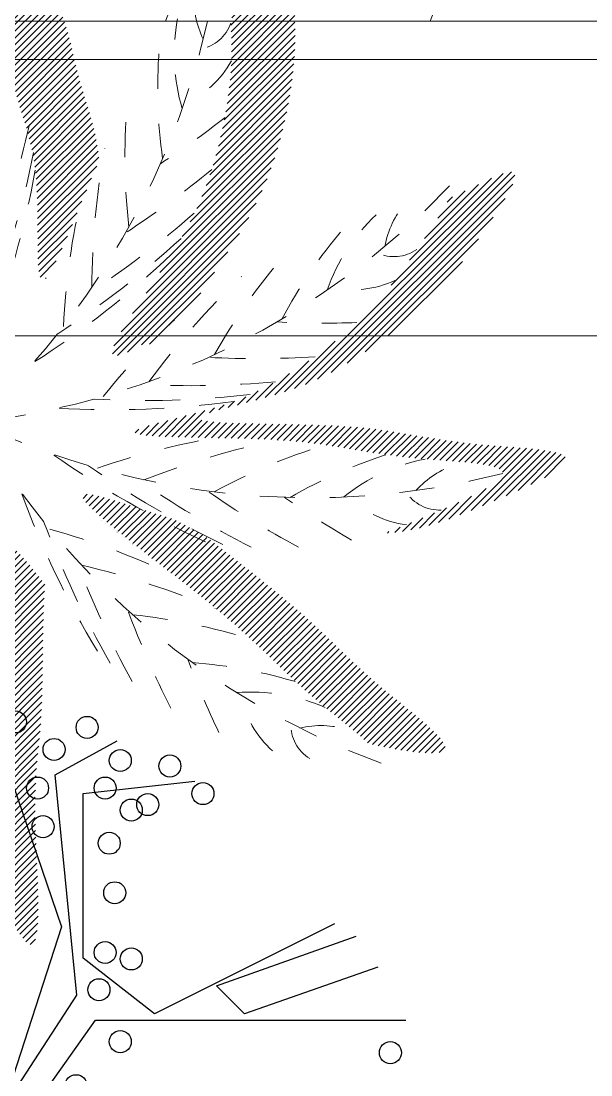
# Model space of a CAD drawing. Header units: millimetres. Extents: x 485872 to 486142, y -52344 to -52207.
# Drawn here: x 485943.161 to 485944.789, y -52262.611 to -52259.599 of the extents above; entities that cross this region are included whole.
import ezdxf

# ---------------------------------------------------------------- set-up
doc = ezdxf.new("R2010")
doc.units = ezdxf.units.MM
doc.header["$LTSCALE"] = 15
doc.linetypes.add('DASHDOTX2', pattern=[50.8, 25.4, -12.7, 0, -12.7])
doc.linetypes.add('DASHED2', pattern=[0.375, 0.25, -0.125])
doc.layers.add('GRAMA', color=74, linetype='Continuous', lineweight=9)
doc.layers.add('ÁRVORE', color=90, linetype='DASHED2', lineweight=9)
doc.layers.add('hacth', color=9, linetype='Continuous')
doc.layers.add('PAISAVEGSIMBOLOGIA', color=7, linetype='Continuous')

# ---------------------------------------------------------------- blocks, each defined once
blk = doc.blocks.new('A$C3A2B07B9')
at = {"layer": 'PAISAVEGSIMBOLOGIA', "color": 38, "linetype": 'Continuous'}
for p, q in [((3.789020979580698, 4.106482966917893), (2.603199189241195, 2.428433263607587)), ((3.945638951889691, 4.106482966917893), (2.737443165506134, 2.249441295254484)), ((2.603199189241195, 2.428433263607587), (0.3657995848276414, 2.428433263607587)), ((2.737443165506134, 2.249441295254484), (2.894061137815185, 0.6608875761207571)), ((2.894061137815185, 0.6608875761207571), (2.446581216932429, 0.4147736196351844))]:
    blk.add_line(p, q, dxfattribs=at)
at = {"layer": 'PAISAVEGSIMBOLOGIA', "color": 104, "linetype": 'Continuous'}
for p, q in [((2.849313145726796, 1.757213382283453), (3.296793066609325, 3.144401137019883)), ((0.5671655492250239, 2.048075330857301), (1.529247379122807, 2.383685271519311)), ((0.8804014938426121, 1.734839386239372), (2.178093264402775, 2.383685271519311)), ((1.529247379122807, 2.383685271519311), (1.730613343520019, 2.182319307122128)), ((2.178093264402775, 2.383685271519311), (2.692695173417746, 1.980953342724831)), ((1.730613343520019, 2.182319307122128), (0.7237835215336191, 1.824335370415923)), ((2.692695173417746, 1.980953342724831), (2.692695173417746, 0.7951315523855841)), ((3.386289050786103, 0.1910336591939199), (2.849313145726796, 1.757213382283453)), ((2.692695173417746, 0.7951315523855841), (1.887231315828785, 0.7056355682090328))]:
    blk.add_line(p, q, dxfattribs=at)
at = {"layer": 'PAISAVEGSIMBOLOGIA', "color": 108}
for centre in [(2.743048927512802, 2.902066102204059), (0.4770518789051153, 2.663540097087434), (2.425014254024063, 2.584031428715206), (2.57842582876168, 2.209686961068427), (2.345505585651892, 1.987716415923671), (2.533677836673518, 1.941199008538774), (2.46476858821012, 1.51066440569059), (2.504522922396176, 1.152875398015666), (2.981574932629371, 1.033612395457367), (2.345505585651892, 0.9143493928990551), (2.226242583093494, 0.8745950587128845), (1.828699241232641, 0.7950863903407566), (2.533677836673518, 0.7553772181995271), (3.021329266815428, 0.7553320561546997), (2.067225246349039, 0.5963147194102163), (2.425014254024063, 0.5565603852241452), (2.902066264257257, 0.4770517168519035), (2.663540259140631, 0.318034380107548), (3.180346603559939, 0.2782800459214769)]:
    blk.add_circle(centre, 0.079508668372212, dxfattribs=at)
blk = doc.blocks.new('COIGUECHILOE')
at = {"layer": 'PAISAVEGSIMBOLOGIA', "lineweight": 0}
blk.add_blockref('A$C3A2B07B9', (292.6279874587085, 127.1423782281506), dxfattribs=at)
blk = doc.blocks.new('salsa')
at = {"layer": 'hacth', "lineweight": 0, "ltscale": 200}
h = blk.add_hatch(dxfattribs=at)
h.set_pattern_fill('ANSI31', color=256, scale=200, angle=90, style=0)
h.set_pattern_definition([(135, (0, 0), (-17.67766952966369, -17.67766952966368), [])])
edge = h.paths.add_edge_path()
edge.add_spline(control_points=[(363.3702715824164, 846.0277414414617), (348.3995544503546, 1052.69447923285), (361.3415342626823, 1620.030020653883), (275.8834430968708, 1921.047028140051), (366.9979290853628, 2850.710922025355), (248.3320648707036, 2690.58356556566), (152.1137959643402, 2560.74692598047), (59.45257513339028, 2425.926214734656), (-14.36283628079105, 2282.324741721933)], knot_values=[13822.58848197714, 13822.58848197714, 13822.58848197714, 13822.58848197714, 14001.88557600465, 14197.34820477547, 14396.65289016089, 14396.65289016089, 14396.65289016089, 14558.25582407644, 14558.25582407644, 14558.25582407644, 14558.25582407644], degree=3, periodic=0)
edge.add_spline(control_points=[(-14.36283628079123, 2282.32474172193), (-16.13416577757914, 2242.531924136176), (-17.70480135578049, 2204.027563417513), (-18.67903813490305, 2168.398777549176)], knot_values=[14197.34820477544, 14197.34820477544, 14197.34820477544, 14197.34820477544, 14222.25027917733, 14222.25027917736, 14222.25027917736, 14222.25027917736], degree=3, periodic=0)
edge.add_spline(control_points=[(-18.6790381349044, 2168.398777549128), (-23.13432454864112, 2005.464623328208), (-15.11695407743281, 1902.668179831238), (-5.59130813549045, 1805.022316240427)], knot_values=[14083.46842099561, 14083.46842099564, 14083.46842099564, 14083.46842099564, 14197.34820477547, 14197.34820477547, 14197.34820477547, 14197.34820477547], degree=3, periodic=0)
edge.add_spline(control_points=[(-5.59130813549045, 1805.022316240427), (1.23281174361534, 1735.069361563776), (8.83101027869485, 1667.759792693369), (13.17202782028557, 1582.876563784907)], knot_values=[14001.88557600465, 14001.88557600465, 14001.88557600465, 14001.88557600465, 14083.46842099561, 14083.46842099561, 14083.46842099561, 14083.46842099561], degree=3, periodic=0)
edge.add_spline(control_points=[(13.17202782028567, 1582.876563784905), (30.30954484416283, 1247.773614643768), (-17.59917369767815, 380.119426583492), (265.539084921443, 717.1845218227048), (363.3702715824181, 846.0277414414635)], knot_values=[13543.01504856858, 13543.01504856859, 13543.01504856859, 13543.01504856859, 13865.0887056072, 14001.88557600465, 14001.88557600465, 14001.88557600465, 14001.88557600465], degree=3, periodic=0)
edge = h.paths.add_edge_path()
edge.add_spline(control_points=[(-501.5724313221068, 1103.737936307692), (-530.6048478017028, 1142.381552345725), (-605.7899784685136, 1239.332076747347), (-759.8974170654503, 1436.847780249547), (-922.4699391657514, 1630.096949191412), (-1076.811234844472, 1810.470517373009), (-1201.798217063649, 1936.93297673229), (-1416.308176234213, 2239.895572037153), (-1384.299809473469, 1965.85236816995), (-1363.795842481676, 1829.475190154568)], knot_values=[1149.589925514433, 1149.589925514433, 1149.589925514433, 1149.589925514433, 1198.587528779231, 1280.661035787035, 1394.067404286654, 1456.037177797629, 1510.97715694337, 1593.394066815083, 1694.754813965674, 1694.754813965674, 1694.754813965674, 1694.754813965674], degree=3, periodic=0)
edge.add_spline(control_points=[(-1363.795842481676, 1829.475190154567), (-1339.108765296388, 1801.309589485842), (-1314.232272889059, 1772.171010516575), (-1289.664481818548, 1743.292198523647)], knot_values=[1394.067404286654, 1394.067404286654, 1394.067404286654, 1394.067404286654, 1431.491538655641, 1431.491538655641, 1431.491538655641, 1431.491538655641], degree=3, periodic=0)
edge.add_spline(control_points=[(-1289.664481818548, 1743.292198523647), (-1215.216695267394, 1655.780723644613), (-1143.603626772196, 1570.654616272448), (-1072.06416251173, 1481.759904563583)], knot_values=[1280.661035787035, 1280.661035787035, 1280.661035787035, 1280.661035787035, 1394.067404286654, 1394.067404286654, 1394.067404286654, 1394.067404286654], degree=3, periodic=0)
edge.add_spline(control_points=[(-1072.06416251173, 1481.759904563583), (-1020.290220721719, 1417.425768474757), (-968.5548297762634, 1351.11779378134), (-919.735105976004, 1288.316363684148)], knot_values=[1198.587528779231, 1198.587528779231, 1198.587528779231, 1198.587528779231, 1280.661035787034, 1280.661035787034, 1280.661035787034, 1280.661035787035], degree=3, periodic=0)
edge.add_spline(control_points=[(-919.7351059760035, 1288.316363684147), (-867.1801429123561, 1220.709941890245), (-818.0040754804808, 1157.167169212916), (-760.6825081458667, 1076.281980768947)], knot_values=[1110.234506813216, 1110.234506813216, 1110.234506813216, 1110.234506813217, 1198.58752877923, 1198.587528779233, 1198.587528779233, 1198.587528779233], degree=3, periodic=0)
edge.add_spline(control_points=[(-760.6825081458647, 1076.281980768945), (-582.3106053262659, 824.5853569056925), (-81.19853814798233, 7.159329564606284), (-411.9493728212918, 767.1627315817763), (-501.5724313221062, 1103.737936307691)], knot_values=[574.6648162335473, 574.66481623355, 574.66481623355, 574.66481623355, 849.5996685194763, 1110.234506813219, 1110.234506813219, 1110.234506813219, 1110.234506813219], degree=3, periodic=0)
edge = h.paths.add_edge_path()
edge.add_spline(control_points=[(1192.701680813004, 588.0149012537684), (1254.207342406173, 636.1021236576908), (1492.544459445706, 819.7348697246462), (1784.781517414263, 1059.235415721024), (2062.544546322274, 1355.308607938811), (2636.282593707726, 1781.795193019002), (2225.058581287383, 1713.45319864803), (2059.177915603527, 1677.611454303515), (2050.986074467131, 1675.816623080736)], knot_values=[12336.51600418353, 12336.51600418353, 12336.51600418353, 12336.51600418353, 12398.85866618304, 12569.27348081385, 12744.63793991423, 12881.98893357636, 13006.38888060704, 13012.92143126195, 13012.92143126195, 13012.92143126195, 13012.92143126195], degree=3, periodic=0)
edge.add_spline(control_points=[(2050.986074467129, 1675.816623080734), (1990.868244545508, 1618.756854319752), (1901.003628100589, 1549.198598605374), (1825.059665836284, 1486.488301415058)], knot_values=[12744.63793991423, 12744.63793991423, 12744.63793991423, 12744.63793991423, 12821.45979465237, 12821.45979465237, 12821.45979465237, 12821.45979465237], degree=3, periodic=0)
edge.add_spline(control_points=[(1825.059665836284, 1486.488301415058), (1766.827397095921, 1438.403334949055), (1716.779786826618, 1394.344630540584), (1671.691873852789, 1353.047350549233)], knot_values=[12685.73252127574, 12685.73252127574, 12685.73252127574, 12685.73252127574, 12744.63793991423, 12744.63793991423, 12744.63793991423, 12744.63793991423], degree=3, periodic=0)
edge.add_spline(control_points=[(1671.691873852789, 1353.047350549233), (1582.55075232734, 1271.400505273512), (1512.795759537615, 1200.547328654372), (1437.505154807438, 1130.713453201618)], knot_values=[12569.27348081385, 12569.27348081385, 12569.27348081385, 12569.27348081385, 12685.73252127573, 12685.73252127573, 12685.73252127573, 12685.73252127573], degree=3, periodic=0)
edge.add_spline(control_points=[(1437.505154807438, 1130.713453201618), (1327.332218488814, 1028.525362925125), (1205.306128485081, 928.5198558041161), (1044.860956062624, 803.2971820680925)], knot_values=[12398.85866618302, 12398.85866618302, 12398.85866618302, 12398.85866618302, 12569.27348081384, 12569.27348081385, 12569.27348081385, 12569.27348081385], degree=3, periodic=0)
edge.add_spline(control_points=[(1044.860956062608, 803.2971820680806), (846.6308608802688, 648.5845025969926), (384.0764550859087, 300.6797483928171), (664.7865110136413, 386.5951429961145), (850.9004049857264, 446.6288509056215)], knot_values=[12019.72646089877, 12019.72646089878, 12019.72646089878, 12019.72646089878, 12230.27405428977, 12398.85866618303, 12398.85866618303, 12398.85866618303, 12398.85866618303], degree=3, periodic=0)
edge.add_spline(control_points=[(850.9004049857264, 446.6288509056215), (908.5294396011908, 465.2179232063203), (972.0352643282395, 485.9001031412145), (1038.874588364889, 506.776960719417)], knot_values=[11967.52526179921, 11967.52526179921, 11967.52526179921, 11967.52526179921, 12019.72646089877, 12019.72646089877, 12019.72646089877, 12019.72646089877], degree=3, periodic=0)
edge.add_arc((3357.114798844167, -3696.640312685248), 4800.307745117986, 116.80083131877089, 118.8773165223536, ccw=False)
edge = h.paths.add_edge_path()
edge.add_spline(control_points=[(2469.632632251046, -1168.369219067615), (2502.629609644715, -1182.800551155965), (2624.101149439429, -1238.451210147419), (2937.985926895731, -1408.079075257307), (2649.812786535552, -998.1543267351744), (2510.167536681851, -790.4996818244534), (2273.327167357952, -528.0267573173983), (1973.698611008586, -319.9428944510614), (1620.213244557234, -137.3972815690112), (778.1147168553128, 23.71465151019343), (1778.99910564831, -2.271803801043969), (2246.121450674314, 54.01999455528971), (2562.644347954937, 124.5742491617978), (3290.003484068052, 148.2381326703718), (2796.506587887387, 372.3195366129441), (2502.586485053674, 493.5056971072436), (2306.274821636954, 568.8649226087459), (2131.945388102111, 578.295524297189)], knot_values=[9939.621023410888, 9939.621023410888, 9939.621023410888, 9939.621023410888, 9972.726294156864, 10055.14320401319, 10179.54315104666, 10245.36745140558, 10344.24250658631, 10519.04088876127, 10598.9809530306, 10778.39029511872, 11027.81157238227, 11109.88507934243, 11285.2495384582, 11422.6005321213, 11547.00047916601, 11612.82477952924, 11771.22023036595, 11771.22023036595, 11771.22023036595, 11771.22023036595], degree=3, periodic=0)
edge.add_spline(control_points=[(2131.945388102107, 578.295524297189), (2171.445856882542, 564.0426310156034), (2209.931645189329, 548.7247876841789), (2248.127121912984, 533.3038212211262)], knot_values=[11612.82477952924, 11612.82477952924, 11612.82477952924, 11612.82477952924, 11657.62261271093, 11657.62261271093, 11657.62261271093, 11657.62261271093], degree=3, periodic=0)
edge.add_spline(control_points=[(2248.127121912984, 533.3038212211262), (2304.250160770195, 510.6448161697342), (2359.746408484062, 487.7631652807878), (2430.353679207016, 457.2181558067518)], knot_values=[11547.00047916601, 11547.00047916601, 11547.00047916601, 11547.00047916601, 11612.82477952924, 11612.82477952924, 11612.82477952924, 11612.82477952924], degree=3, periodic=0)
edge.add_spline(control_points=[(2430.353679207016, 457.2181558067518), (2563.79286033674, 399.4917912258593), (2751.203201700998, 314.3946553952709), (2751.165192184089, 266.5401692327786)], knot_values=[11422.6005321213, 11422.6005321213, 11422.6005321213, 11422.6005321213, 11547.00047916601, 11547.00047916601, 11547.00047916601, 11547.00047916601], degree=3, periodic=0)
edge.add_spline(control_points=[(2751.165192184089, 266.5401692327786), (2751.123225567218, 213.7036417116453), (2522.571451515351, 206.267944147244), (2346.036685029488, 191.3168229042931)], knot_values=[11285.2495384582, 11285.2495384582, 11285.2495384582, 11285.2495384582, 11422.6005321213, 11422.6005321213, 11422.6005321213, 11422.6005321213], degree=3, periodic=0)
edge.add_spline(control_points=[(2346.036685029488, 191.3168229042931), (2269.942018217965, 184.8721966582093), (2203.512161150277, 177.0311975064883), (2142.933264357638, 168.576243068841)], knot_values=[11226.04489391663, 11226.04489391663, 11226.04489391663, 11226.04489391663, 11285.2495384582, 11285.2495384582, 11285.2495384582, 11285.2495384582], degree=3, periodic=0)
edge.add_spline(control_points=[(2142.933264357638, 168.576243068841), (2024.077159857244, 151.9875793362061), (1927.744116389269, 133.0355168235344), (1825.129394990275, 117.6293960752324)], knot_values=[11109.88507934243, 11109.88507934243, 11109.88507934243, 11109.88507934243, 11226.04489391662, 11226.04489391662, 11226.04489391662, 11226.04489391662], degree=3, periodic=0)
edge.add_spline(control_points=[(1825.129394990275, 117.6293960752324), (1752.626265729714, 106.7440966874886), (1676.987181428627, 97.62901125714501), (1580.266970120896, 91.80425735834535)], knot_values=[11027.81157238227, 11027.81157238227, 11027.81157238227, 11027.81157238227, 11109.88507934243, 11109.88507934243, 11109.88507934243, 11109.88507934243], degree=3, periodic=0)
edge.add_spline(control_points=[(1580.266970120896, 91.80425735834535), (1482.558848068655, 85.9200087905107), (1363.336749815276, 83.39365063532692), (1249.011701440578, 81.15045295123636)], knot_values=[10944.8997577068, 10944.8997577068, 10944.8997577068, 10944.8997577068, 11027.81157238227, 11027.81157238227, 11027.81157238227, 11027.81157238227], degree=3, periodic=0)
edge.add_spline(control_points=[(1249.011701440578, 81.15045295123636), (1019.415926221607, 76.64550221148095), (583.4683041084718, 69.65912796164648), (1156.020389950015, -39.88265403172368), (1348.601292102775, -109.5785739892979)], knot_values=[10598.9809530306, 10598.9809530306, 10598.9809530306, 10598.9809530306, 10765.49041561868, 10944.8997577068, 10944.8997577068, 10944.8997577068, 10944.8997577068], degree=3, periodic=0)
edge.add_spline(control_points=[(1348.601292102775, -109.5785739892979), (1434.410255649257, -140.6332351115838), (1499.497867883589, -174.2455404401566), (1565.416543034635, -212.0718510460011)], knot_values=[10519.04088876127, 10519.04088876127, 10519.04088876127, 10519.04088876127, 10598.9809530306, 10598.9809530306, 10598.9809530306, 10598.9809530306], degree=3, periodic=0)
edge.add_spline(control_points=[(1565.416543034635, -212.0718510460011), (1633.314178166913, -251.0337541793823), (1702.093524300543, -294.4664798437665), (1769.592123600222, -342.4190864732092)], knot_values=[10436.70092510495, 10436.70092510495, 10436.70092510495, 10436.70092510495, 10519.04088876127, 10519.04088876127, 10519.04088876127, 10519.04088876127], degree=3, periodic=0)
edge.add_spline(control_points=[(1769.592123600222, -342.4190864732092), (1845.385377159568, -396.2644123141298), (1919.563770744545, -455.8087371030762), (1989.065658053389, -521.1215186443786)], knot_values=[10344.24250658631, 10344.24250658631, 10344.24250658631, 10344.24250658631, 10436.70092510494, 10436.70092510494, 10436.70092510494, 10436.70092510494], degree=3, periodic=0)
edge.add_spline(control_points=[(1989.065658053389, -521.1215186443786), (2063.390993192472, -590.9670230599877), (2132.368196821477, -667.4094319808412), (2188.608037987766, -740.5966366943911)], knot_values=[10245.36745140557, 10245.36745140557, 10245.36745140557, 10245.36745140557, 10344.2425065863, 10344.24250658631, 10344.24250658631, 10344.24250658631], degree=3, periodic=0)
edge.add_spline(control_points=[(2188.608037987769, -740.5966366943954), (2226.048706822797, -789.3197098364301), (2257.844186051739, -836.6000788856409), (2302.712441705801, -901.7665213249117)], knot_values=[10179.54315104666, 10179.54315104667, 10179.54315104667, 10179.54315104667, 10245.36745140558, 10245.36745140558, 10245.36745140558, 10245.36745140558], degree=3, periodic=0)
edge.add_spline(control_points=[(2302.712441705801, -901.7665213249117), (2360.059511284166, -985.0571341259227), (2438.762188014732, -1097.566326392547), (2469.632632251047, -1168.369219067617)], knot_values=[10095.41171607995, 10095.41171607995, 10095.41171607995, 10095.41171607995, 10179.54315104666, 10179.54315104666, 10179.54315104666, 10179.54315104666], degree=3, periodic=0)
edge = h.paths.add_edge_path()
edge.add_spline(control_points=[(1332.159269467301, -2100.612979994519), (1434.36696360965, -2313.044362332876), (1633.422435723916, -2759.593835233744), (1664.684019245823, -2194.300777888868), (1674.223090492669, -1845.50489312667), (1587.787205417427, -1395.189307043084), (1420.556614561933, -1030.86403125312), (1211.188977051062, -731.8702438158607), (1147.231739268526, -633.8349909226987)], knot_values=[8480.373428692319, 8480.373428692319, 8480.373428692319, 8480.373428692319, 8655.661628707956, 8780.061575777487, 8845.88587614054, 9037.655330194162, 9199.090704781012, 9303.725868445072, 9303.725868445072, 9303.725868445072, 9303.725868445072], degree=3, periodic=0)
edge.add_arc((3679.953650847372, 2287.743955015585), 3866.562274002767, 225.2240417064064, 229.0779257070356, ccw=False)
edge.add_spline(control_points=[(956.5930708000192, -456.9984681974918), (814.2354155679553, -368.9472825265319), (575.3876695024153, -249.7365937140088), (901.84469014996, -681.4715012556862), (1026.632694241399, -881.3388793722273)], knot_values=[9199.090704781012, 9199.090704781012, 9199.090704781012, 9199.090704781012, 9345.66050644286, 9546.582154992331, 9546.582154992331, 9546.582154992331, 9546.582154992331], degree=3, periodic=0)
edge.add_spline(control_points=[(1026.632694241399, -881.3388793722273), (1126.89664454184, -1041.927174794216), (1185.862513690248, -1170.389057454502), (1233.097723672993, -1319.430893832415)], knot_values=[9037.655330194164, 9037.655330194164, 9037.655330194164, 9037.655330194164, 9199.090704781016, 9199.090704781016, 9199.090704781016, 9199.090704781016], degree=3, periodic=0)
edge.add_spline(control_points=[(1233.097723672993, -1319.430893832415), (1260.064398274651, -1404.519172366691), (1283.207710120926, -1496.315055941762), (1300.700402413004, -1589.034366262926)], knot_values=[8945.49155623675, 8945.49155623675, 8945.49155623675, 8945.49155623675, 9037.655330194159, 9037.655330194159, 9037.655330194159, 9037.655330194159], degree=3, periodic=0)
edge.add_spline(control_points=[(1300.700402413004, -1589.034366262926), (1319.605569135792, -1689.240440363789), (1331.910738251248, -1790.525088991981), (1335.309315793478, -1885.586792864138)], knot_values=[8845.885876140535, 8845.885876140535, 8845.885876140535, 8845.885876140535, 8945.491556236746, 8945.49155623675, 8945.49155623675, 8945.49155623675], degree=3, periodic=0)
edge.add_spline(control_points=[(1335.309315793479, -1885.586792864142), (1337.555261895456, -1948.408211709535), (1335.911510471037, -2008.51193853712), (1332.888436259139, -2083.044854251497)], knot_values=[8780.061575777481, 8780.061575777487, 8780.061575777487, 8780.061575777487, 8845.88587614054, 8845.88587614054, 8845.88587614054, 8845.88587614054], degree=3, periodic=0)
edge.add_spline(control_points=[(1332.888436259139, -2083.044854251498), (1332.654232293794, -2088.819077173412), (1332.411749730687, -2094.679903065949), (1332.159269467301, -2100.612979994522)], knot_values=[8774.962027741123, 8774.962027741125, 8774.962027741125, 8774.962027741125, 8780.061575777487, 8780.061575777487, 8780.061575777487, 8780.061575777487], degree=3, periodic=0)
edge = h.paths.add_edge_path()
edge.add_spline(control_points=[(-48.77140119367575, -2299.166610728938), (-85.12477775791531, -2529.539838116911), (-177.4864208902475, -3034.132497664987), (213.1892593421442, -2424.733374645859), (466.8261708080192, -2185.970154276736), (535.6042979338977, -1756.773917649801), (627.0047597190797, -1550.896775479238), (646.0195581504717, -1374.276097976433), (646.7464812193691, -1366.951323882213)], knot_values=[7100.069782063641, 7100.069782063641, 7100.069782063641, 7100.069782063641, 7275.668721458865, 7416.704064057883, 7563.046275267133, 7673.389233355532, 7816.821187734269, 7822.951760140059, 7822.951760140059, 7822.951760140059, 7822.951760140059], degree=3, periodic=0)
edge.add_spline(control_points=[(646.7464812193688, -1366.951323882211), (611.3485346953763, -1287.248808670649), (574.3618299221765, -1197.272812744683), (538.6929601104565, -1110.977700675247)], knot_values=[8172.636049292227, 8172.636049292227, 8172.636049292227, 8172.636049292227, 8241.562150309535, 8241.562150309535, 8241.562150309535, 8241.562150309535], degree=3, periodic=0)
edge.add_spline(control_points=[(538.6929601104565, -1110.977700675247), (453.0943148985826, -903.8855017762697), (285.2880921563114, -504.0077310414948), (338.4850663047818, -1094.639854309631), (312.5253010081574, -1316.457688390686)], knot_values=[7816.821187734269, 7816.821187734269, 7816.821187734269, 7816.821187734269, 7982.230994604001, 8172.636049292227, 8172.636049292227, 8172.636049292227, 8172.636049292227], degree=3, periodic=0)
edge.add_spline(control_points=[(312.5253010081574, -1316.457688390686), (309.4255671855695, -1342.943915631102), (305.5498371434767, -1368.086453224356), (301.0791551154543, -1392.188868131335)], knot_values=[7794.085813154994, 7794.085813154994, 7794.085813154994, 7794.085813154994, 7816.821187734269, 7816.821187734269, 7816.821187734269, 7816.821187734269], degree=3, periodic=0)
edge.add_spline(control_points=[(301.0791551154543, -1392.188868131335), (293.1073833135567, -1435.166416144985), (283.2439472005928, -1474.836868777341), (272.5152734382509, -1512.921292842332)], knot_values=[7753.545864923243, 7753.545864923243, 7753.545864923243, 7753.545864923243, 7794.085813154994, 7794.085813154994, 7794.085813154994, 7794.085813154994], degree=3, periodic=0)
edge.add_spline(control_points=[(272.5152734382509, -1512.921292842332), (251.3022628773578, -1588.222798675411), (226.7066733328416, -1657.32384975106), (206.6625876434277, -1733.527965144128)], knot_values=[7673.389233355533, 7673.389233355533, 7673.389233355533, 7673.389233355533, 7753.545864923243, 7753.545864923243, 7753.545864923243, 7753.545864923243], degree=3, periodic=0)
edge.add_spline(control_points=[(206.6625876434277, -1733.527965144128), (179.0700645559405, -1838.4299220568), (160.1026633882078, -1956.792220362552), (119.0390751738016, -2052.749260893281)], knot_values=[7563.046275267133, 7563.046275267133, 7563.046275267133, 7563.046275267133, 7673.389233355532, 7673.389233355532, 7673.389233355532, 7673.389233355532], degree=3, periodic=0)
edge.add_spline(control_points=[(119.0390751738016, -2052.749260893281), (84.69640651505894, -2133.000914285427), (34.8986447832644, -2197.581296271909), (-24.45984377940636, -2269.751437240591)], knot_values=[7470.763262183394, 7470.763262183394, 7470.763262183394, 7470.763262183394, 7563.046275267133, 7563.046275267133, 7563.046275267133, 7563.046275267133], degree=3, periodic=0)
edge.add_spline(control_points=[(-24.45984377940636, -2269.751437240591), (-32.39743139729176, -2279.402235824003), (-40.50598208446849, -2289.188753010583), (-48.77140119367524, -2299.166610728933)], knot_values=[7458.422912559744, 7458.422912559744, 7458.422912559744, 7458.422912559744, 7470.763262183394, 7470.763262183394, 7470.763262183394, 7470.763262183394], degree=3, periodic=0)
edge = h.paths.add_edge_path()
edge.add_spline(control_points=[(-329.841059405295, -1791.672525549206), (-322.327760831347, -1720.968929964825), (-312.4230399337595, -1647.068195031993), (-294.3168615308239, -1555.329323101425)], knot_values=[6880.901407280162, 6880.901407280162, 6880.901407280162, 6880.901407280162, 6959.139968220435, 6959.139968220435, 6959.139968220435, 6959.139968220435], degree=3, periodic=0)
edge.add_spline(control_points=[(-294.3168615308239, -1555.329323101425), (-273.732864211967, -1451.036045313576), (-242.5490861533788, -1323.688287165621), (-211.7826240322847, -1203.357598285349)], knot_values=[6791.955949393549, 6791.955949393549, 6791.955949393549, 6791.955949393549, 6880.901407280162, 6880.901407280162, 6880.901407280162, 6880.901407280162], degree=3, periodic=0)
edge.add_spline(control_points=[(-211.7826240322847, -1203.357598285349), (-153.0933626780788, -973.8180684937828), (-40.3146581987746, -571.3832873444478), (-231.0345331481624, -1080.591930532886), (-315.2714561804029, -1253.627104547658)], knot_values=[6457.253944907151, 6457.253944907151, 6457.253944907151, 6457.253944907151, 6626.923866773077, 6791.955949393549, 6791.955949393549, 6791.955949393549, 6791.955949393549], degree=3, periodic=0)
edge.add_spline(control_points=[(-315.2714561804033, -1253.627104547659), (-336.21521752729, -1296.648706699429), (-356.5530753689511, -1334.846075977292), (-377.2319163393632, -1370.11853579447)], knot_values=[6416.222145209768, 6416.222145209768, 6416.222145209768, 6416.222145209769, 6457.253944907151, 6457.253944907151, 6457.253944907151, 6457.253944907151], degree=3, periodic=0)
edge.add_spline(control_points=[(-377.2319163393632, -1370.11853579447), (-406.6002519597118, -1420.21290227992), (-436.6563511595467, -1464.40772116103), (-470.1126368878886, -1508.143737114915)], knot_values=[6357.948295802835, 6357.948295802835, 6357.948295802835, 6357.948295802835, 6416.222145209766, 6416.222145209769, 6416.222145209769, 6416.222145209769], degree=3, periodic=0)
edge.add_spline(control_points=[(-470.1126368878902, -1508.143737114917), (-570.4681939628597, -1639.334398293832), (-701.4173201328882, -1766.396927401943), (-845.4732092351003, -1874.333183361625)], knot_values=[6183.149913590867, 6183.149913590869, 6183.149913590869, 6183.149913590869, 6357.948295802838, 6357.948295802838, 6357.948295802838, 6357.948295802838], degree=3, periodic=0)
edge.add_spline(control_points=[(-845.4732092351003, -1874.333183361625), (-926.9587115707236, -1935.387542832211), (-1012.637882470707, -1990.32221807024), (-1095.146724726965, -2034.488184747777)], knot_values=[6084.27485842467, 6084.27485842467, 6084.27485842467, 6084.27485842467, 6183.149913590867, 6183.149913590867, 6183.149913590867, 6183.149913590867], degree=3, periodic=0)
edge.add_spline(control_points=[(-1095.146724726965, -2034.488184747777), (-1122.298647483037, -2049.022274463292), (-1149.107245991507, -2062.390188939691), (-1177.670244023456, -2076.010445920812)], knot_values=[6051.737159591898, 6051.737159591898, 6051.737159591898, 6051.737159591898, 6084.27485842467, 6084.27485842467, 6084.27485842467, 6084.27485842467], degree=3, periodic=0)
edge.add_spline(control_points=[(-1177.670244023457, -2076.010445920813), (-1257.731405713777, -2182.251506989697), (-1410.703597974453, -2403.998848398757), (-972.8735137398108, -2207.268739204042), (-737.7982591102127, -2099.09407872245), (-527.3756394925332, -1964.177994101062), (-387.4324010915738, -1846.221125114843), (-329.8410594052941, -1791.672525549203)], knot_values=[5795.076233971353, 5795.076233971353, 5795.076233971353, 5795.076233971353, 5894.050610970407, 6018.450558064908, 6084.27485842467, 6183.149913590867, 6261.281434045263, 6261.281434045263, 6261.281434045263, 6261.281434045263], degree=3, periodic=0)
edge = h.paths.add_edge_path()
edge.add_spline(control_points=[(-821.983111715051, -1030.225482354425), (-669.8223633220912, -848.9637031378902), (-237.6487470686331, -390.2870226500519), (-652.8546979853265, -688.9919601311833), (-900.9036631435297, -837.894558972871)], knot_values=[5010.811685524033, 5010.811685524033, 5010.811685524033, 5010.811685524033, 5204.942081223853, 5410.920343507927, 5410.920343507927, 5410.920343507927, 5410.920343507927], degree=3, periodic=0)
edge.add_spline(control_points=[(-900.9036631435297, -837.894558972871), (-943.1182464377957, -863.2357699612985), (-986.3262331851467, -888.4358583492447), (-1029.589706327259, -912.4813955918816)], knot_values=[4975.75696757972, 4975.75696757972, 4975.75696757972, 4975.75696757972, 5010.811685524032, 5010.811685524032, 5010.811685524032, 5010.811685524032], degree=3, periodic=0)
edge.add_spline(control_points=[(-1029.589706327259, -912.4813955918816), (-1092.859137620091, -947.6461051258323), (-1156.247236361956, -980.341603247103), (-1216.820529633073, -1007.398243806279)], knot_values=[4924.492195997886, 4924.492195997886, 4924.492195997886, 4924.492195997886, 4975.75696757972, 4975.75696757972, 4975.75696757972, 4975.75696757972], degree=3, periodic=0)
edge.add_spline(control_points=[(-1216.820529633073, -1007.398243806279), (-1538.655752396976, -1151.154336159235), (-1781.03013362364, -1135.727717007253), (-2027.801347788482, -1107.479217203078)], knot_values=[4652.114580534013, 4652.114580534013, 4652.114580534013, 4652.114580534013, 4924.492195997886, 4924.492195997886, 4924.492195997886, 4924.492195997886], degree=3, periodic=0)
edge.add_spline(control_points=[(-2027.801347788482, -1107.479217203078), (-2086.479156342745, -1100.762226045644), (-2145.405563532384, -1093.320280795593), (-2219.9782253028, -1082.684735034471)], knot_values=[4587.34802488551, 4587.34802488551, 4587.34802488551, 4587.34802488551, 4652.114580534012, 4652.114580534012, 4652.114580534012, 4652.114580534012], degree=3, periodic=0)
edge.add_spline(control_points=[(-2219.9782253028, -1082.684735034471), (-2155.151683204858, -1114.492403210316), (-1904.547126832525, -1154.007866924382), (-1507.724684646254, -1204.199716501317), (-1197.946086191088, -1223.916472189839), (-861.3845662259416, -1068.911804713995), (-849.4691450146564, -1063.274579172028)], knot_values=[4488.371051896879, 4488.371051896879, 4488.371051896879, 4488.371051896879, 4586.290280177071, 4652.114580534013, 4924.492195997886, 4934.416000155913, 4934.416000155913, 4934.416000155913, 4934.416000155913], degree=3, periodic=0)
edge.add_spline(control_points=[(-849.4691450146579, -1063.274579172029), (-840.5174981541098, -1052.408057796165), (-831.3595276699889, -1041.395155588925), (-821.983111715051, -1030.225482354425)], knot_values=[5410.920343507926, 5410.920343507926, 5410.920343507926, 5410.920343507926, 5422.883003778743, 5422.883003778743, 5422.883003778743, 5422.883003778743], degree=3, periodic=0)
at = {"layer": 'ÁRVORE', "color": 72, "lineweight": 0}
for centre, radius, start, end in [((3519.092937767801, -2040.314765017102), 4067.788028597462, 110.1724596134862, 149.8955163310189), ((1880.568913519678, 1335.770255439362), 501.0402275964803, 131.180835792908, 169.8364368540474), ((1855.65547534853, 1575.157578586979), 210.3441863590647, 122.0809972016593, 181.341431689411), ((5602.226389542519, -450.1332081496658), 4800.307745117984, 154.490179115743, 159.4404441615503), ((1803.87727451354, 2066.441308957903), 485.0432392775783, 256.7339874289259, 286.6533995418598), ((5292.326508418021, -698.8890862088592), 4800.307745117984, 152.8691405620609, 159.5125649797071), ((1435.781496793327, 2389.750530629797), 983.5751865614633, 265.7409842555386, 293.3145522657289), ((5026.298448160586, -957.2872519312367), 4800.307745117984, 151.2501389161006, 159.6095528059366), ((936.5268118086432, 3803.005351016676), 2557.882302316665, 274.354526865319, 287.1337321008348), ((4860.492179036436, -1144.982598756062), 4800.307745117984, 149.9844026754653, 159.7037462708103), ((4744.298674986062, -1291.71689895782), 4800.307745117984, 148.8204642181585, 159.8000098151822), ((501.9263077530238, 4113.805449827022), 3126.363005056547, 275.8548242088129, 287.4128446461029), ((-391.3390335437682, 4850.976421664848), 4213.234994074091, 282.9773958658346, 292.9325454921285), ((-633.6545431014922, 4286.526938746129), 3866.562274002767, 285.3365612354428, 295.7287106819676), ((3178.245185971556, -3751.754256703513), 4800.307745117984, 114.3201726678362, 125.2997182650299), ((3357.114798844156, -3696.640312685254), 4800.307745117984, 115.4841111231798, 125.203454718501), ((3600.072211802301, -3635.870603123302), 4800.307745117984, 116.7498473644367, 125.1092612552189), ((3965.671552717981, -3573.599720558706), 4800.307745117984, 118.3688490116246, 125.0122734285875), ((4361.965191394386, -3544.124728923286), 4800.307745117984, 119.9898875669802, 124.9401526102073), ((2306.41487640172, 35.66555164512818), 501.0402275964803, 96.68054424279654, 135.3361453042493), ((2421.4746081534, 247.0614551467878), 210.3441863590647, 87.58070565425396, 146.8411401400302), ((1744.510943174657, -3674.721896216827), 4067.788028597462, 75.67216806278081, 115.3952247809527), ((2925.875470727978, 2603.686789633153), 2557.882302316665, 239.8542353148142, 252.6334405493668), ((2536.840621307788, 1156.207493146328), 983.5751865614633, 231.2406927086486, 258.8142607166936), ((2743.751484126148, 3105.986653288273), 3126.363005056547, 241.3545326561642, 252.9125530958151), ((2657.071215287146, 681.2675404505861), 485.0432392775783, 222.2336958781729, 252.153107992122), ((2425.132025048432, 4219.461238534568), 4213.234994074091, 248.4771043197192, 258.4322539438441), ((1905.724091455635, 3891.535296447023), 3866.562274002767, 250.8362696850614, 261.2284191344536), ((-2755.740671321454, -2992.121788680175), 4067.788028597462, 7.631907914565213, 47.35496463433229), ((-470.7159747776413, -4040.461102002853), 4067.788028597462, 43.63190791609513, 83.35496462975067), ((703.7586302462194, -4866.377118103759), 4800.307745117984, 82.27991252021366, 93.25945812261108), ((884.6207995119664, -4914.551395134623), 4800.307745117984, 83.44385097863191, 93.16319456866066), ((3679.953650847373, 2287.743955015583), 3866.562274002767, 218.7960095389971, 229.1881589852464), ((1122.809097141323, -4991.930959500925), 4800.307745117984, 84.70958721675431, 93.06900110760338), ((4294.212686851916, 2290.165033816738), 4213.234994074091, 216.4368441689141, 226.3919937945144), ((-2291.03201027185, -4350.640733674722), 4800.307745117984, 46.27991251994067, 57.25945811832198), ((1465.754350558218, -5133.101402752653), 4800.307745117984, 86.32858886428627, 92.972013281671), ((3973.583598405419, 1177.267464702396), 3126.363005056547, 209.3142725090459, 220.8722929461108), ((-4410.726292282047, -2173.107461822772), 4800.307745117984, 10.27991252053511, 21.25945811906943), ((-2173.027571320238, -4495.922658260532), 4800.307745117984, 47.44385097816762, 57.16319457322651), ((4321.847199827728, -312.1987467395085), 3866.562274002767, 182.7960095388126, 193.1881589847408), ((1817.319695890245, -5318.355906530836), 4800.307745117984, 87.94962741937253, 92.89989246305231), ((3861.488015979824, 654.8606501160248), 2557.882302316665, 207.8139751685163, 220.5931804053374), ((-4400.653268441263, -2360.004276726948), 4800.307745117984, 11.44385097667879, 21.16319457172671), ((-2025.811757430139, -4698.527609453158), 4800.307745117984, 48.70958721665179, 57.06900110743465), ((4820.216273308096, -671.2924553031045), 4213.234994074091, 180.4368441698017, 190.3919937954812), ((2763.803167939482, -365.7432897981199), 983.5751865614633, 199.2004325619836, 226.7740005682867), ((1974.012557953891, -1193.354949283966), 501.0402275964803, 64.6402840966924, 103.2958851548709), ((2183.694581449327, -1075.200732699217), 210.3441863590647, 55.54044550441379, 114.800879991684), ((-4400.64137552649, -2610.446409673983), 4800.307745117984, 12.70958721715957, 21.06900110883903), ((2613.756915346084, -832.1224022047537), 485.0432392775783, 190.1934357309409, 220.1128478428824), ((3906.67711345881, -1383.184452071408), 3126.363005056547, 173.3142725098415, 184.8722929475615), ((-1831.341123878661, -5014.31505946684), 4800.307745117984, 50.32858886584604, 56.97201328276461), ((-1655.808650105896, -5370.834026505793), 4800.307745117984, 51.94962741820141, 56.8998924636031), ((3508.926860943733, -1739.932312854187), 2557.882302316665, 171.8139751685056, 184.5931804033554), ((2020.98522008985, -1920.415279411332), 983.5751865614633, 163.2004325612834, 190.7740005679526), ((895.5732665362927, -2125.739903719717), 501.0402275964803, 28.64028409651242, 67.29588515640263), ((1134.658892989454, -2153.399135643238), 210.3441863590647, 19.54044550501444, 78.80087999312883), ((1625.464487567839, -2209.528932750778), 485.0432392775783, 154.1934357313933, 184.1128478442412)]:
    blk.add_arc(centre, radius, start, end, dxfattribs=at)

msp = doc.modelspace()

# ---------------------------------------------------------------- linework, layer by layer
at = {"color": 6, "linetype": 'DASHDOTX2', "lineweight": 13}
msp.add_line((485981.2303600025, -52260.49863527703), (485938.7303600025, -52260.49863527703), dxfattribs=at)
at = {"color": 2, "linetype": 'Continuous', "lineweight": 13}
for points in [[(485943.5737523928, -52259.59863527703), (485944.6083254512, -52256.89863527703), (485943.5737523928, -52254.19863527703)], [(485944.3303600025, -52259.59863527703), (485945.3649330609, -52256.89863527703), (485944.3303600025, -52254.19863527703)]]:
    msp.add_lwpolyline(points, dxfattribs=at)
at = {"linetype": 'Continuous', "lineweight": 13}
for points in [[(485943.6303600025, -52259.59863527703), (485939.9303600025, -52259.59863527703, 0.4142135623730951), (485939.2303600025, -52260.29863527703), (485939.2303600025, -52264.79863527703)], [(485943.6303600025, -52259.70863527703), (485939.9303600025, -52259.70863527703, 0.4142135623730951), (485939.3403600025, -52260.29863527703), (485939.3403600025, -52264.79863527703)]]:
    msp.add_lwpolyline(points, format="xyb", dxfattribs=at)
for points in [[(485943.6303600025, -52259.59863527703), (485947.0403600025, -52259.59863527703)], [(485943.6303600025, -52259.70863527703), (485947.0403600025, -52259.70863527703)]]:
    msp.add_lwpolyline(points, dxfattribs=at)

# ---------------------------------------------------------------- block references
at = {"layer": 'GRAMA', "xscale": -0.0005479376623407007, "yscale": 0.0005479376630682964, "zscale": 0.000547937662955223, "rotation": 180}
msp.add_blockref('salsa', (485943.0301522589, -52260.74569156399), dxfattribs=at)
at = {"layer": 'PAISAVEGSIMBOLOGIA', "xscale": 0.3963162119415357, "yscale": 0.3963162119415357, "zscale": 0.3963162119415357, "rotation": 180}
msp.add_blockref('COIGUECHILOE', (486060.3785735794, -52211.10283804663), dxfattribs=at)

doc.saveas('drawing.dxf')
